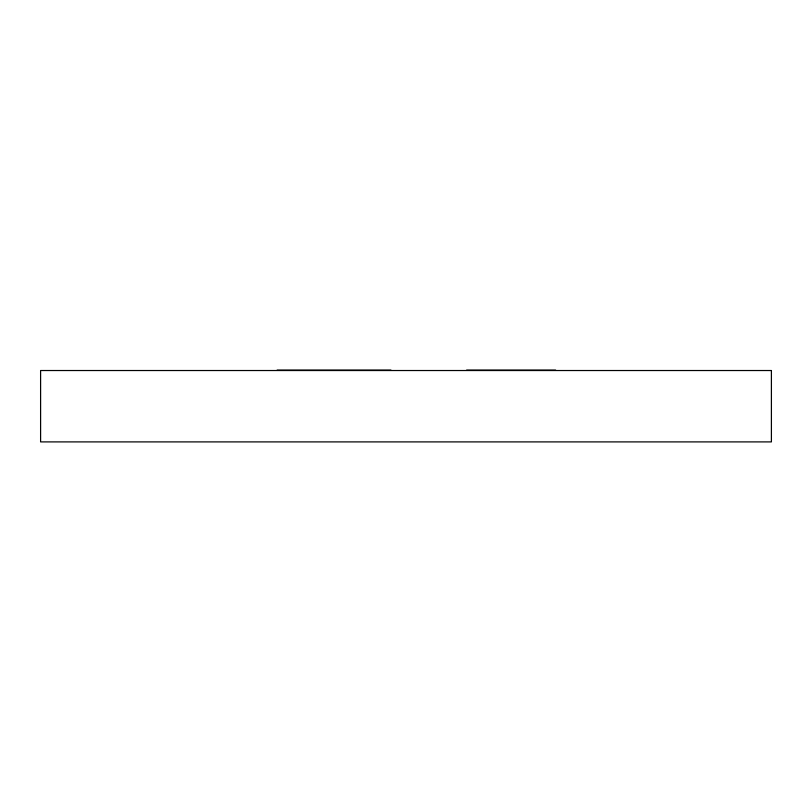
<?xml version="1.0" encoding="UTF-8"?>
<svg xmlns="http://www.w3.org/2000/svg" width="812" height="812" viewBox="0 0 812 812"><rect width="100%" height="100%" fill="white"/><g stroke="black" fill="none" stroke-linecap="round" stroke-linejoin="round"><path stroke-width="1.22" d="M277.105 370.099L390.978 370.099M466.606 370.099L555.631 370.099M771.4 370.526L40.6 370.526L40.6 441.901L771.4 441.901L771.4 370.526"/></g></svg>
